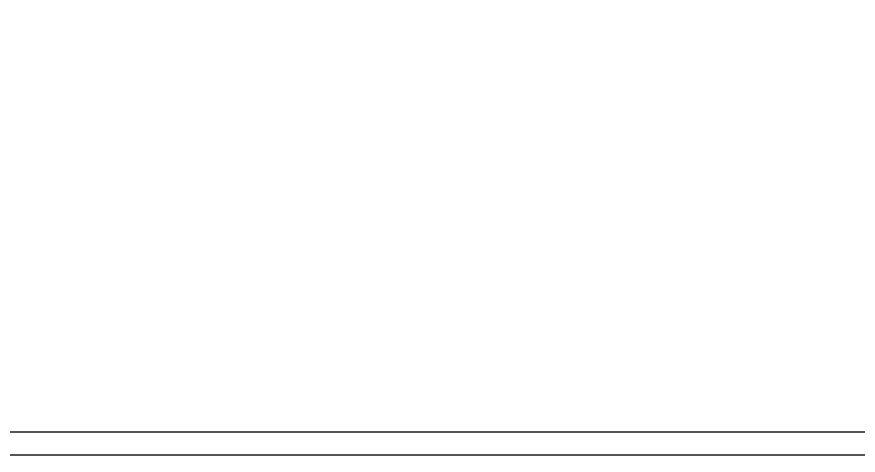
# Model space of a CAD drawing. Header units: millimetres. Extents: x 63882 to 85892, y -58394 to -53173.
# Drawn here: x 69931 to 70845, y -56094 to -55617 of the extents above; entities that cross this region are included whole.
import ezdxf

# ---------------------------------------------------------------- set-up
doc = ezdxf.new("R2010")
doc.units = ezdxf.units.MM
doc.header["$LTSCALE"] = 5
doc.layers.add('S2000-025 Antet', color=7, linetype='Continuous')

msp = doc.modelspace()

# ---------------------------------------------------------------- linework, layer by layer
msp.add_lwpolyline([(68219.37598031196, -53202.30869383841), (72209.16597511168, -53202.30869383841), (72209.16597511168, -56068.6446494817), (68219.37598031196, -56068.6446494817)], close=True)
at = {"layer": 'S2000-025 Antet'}
msp.add_lwpolyline([(68184.37601278946, -53173.2896494817), (72219.16601278946, -53173.2896494817), (72219.16601278946, -56093.6446494817), (68184.37601278946, -56093.6446494817)], close=True, dxfattribs=at)

doc.saveas('drawing.dxf')
